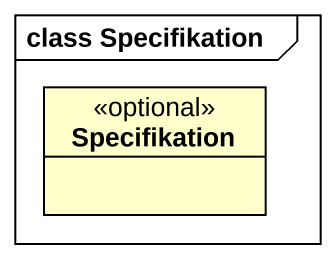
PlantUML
@startuml
mainframe class Specifikation
hide circle
hide empty members
class Specifikation <<optional>>
@enduml
